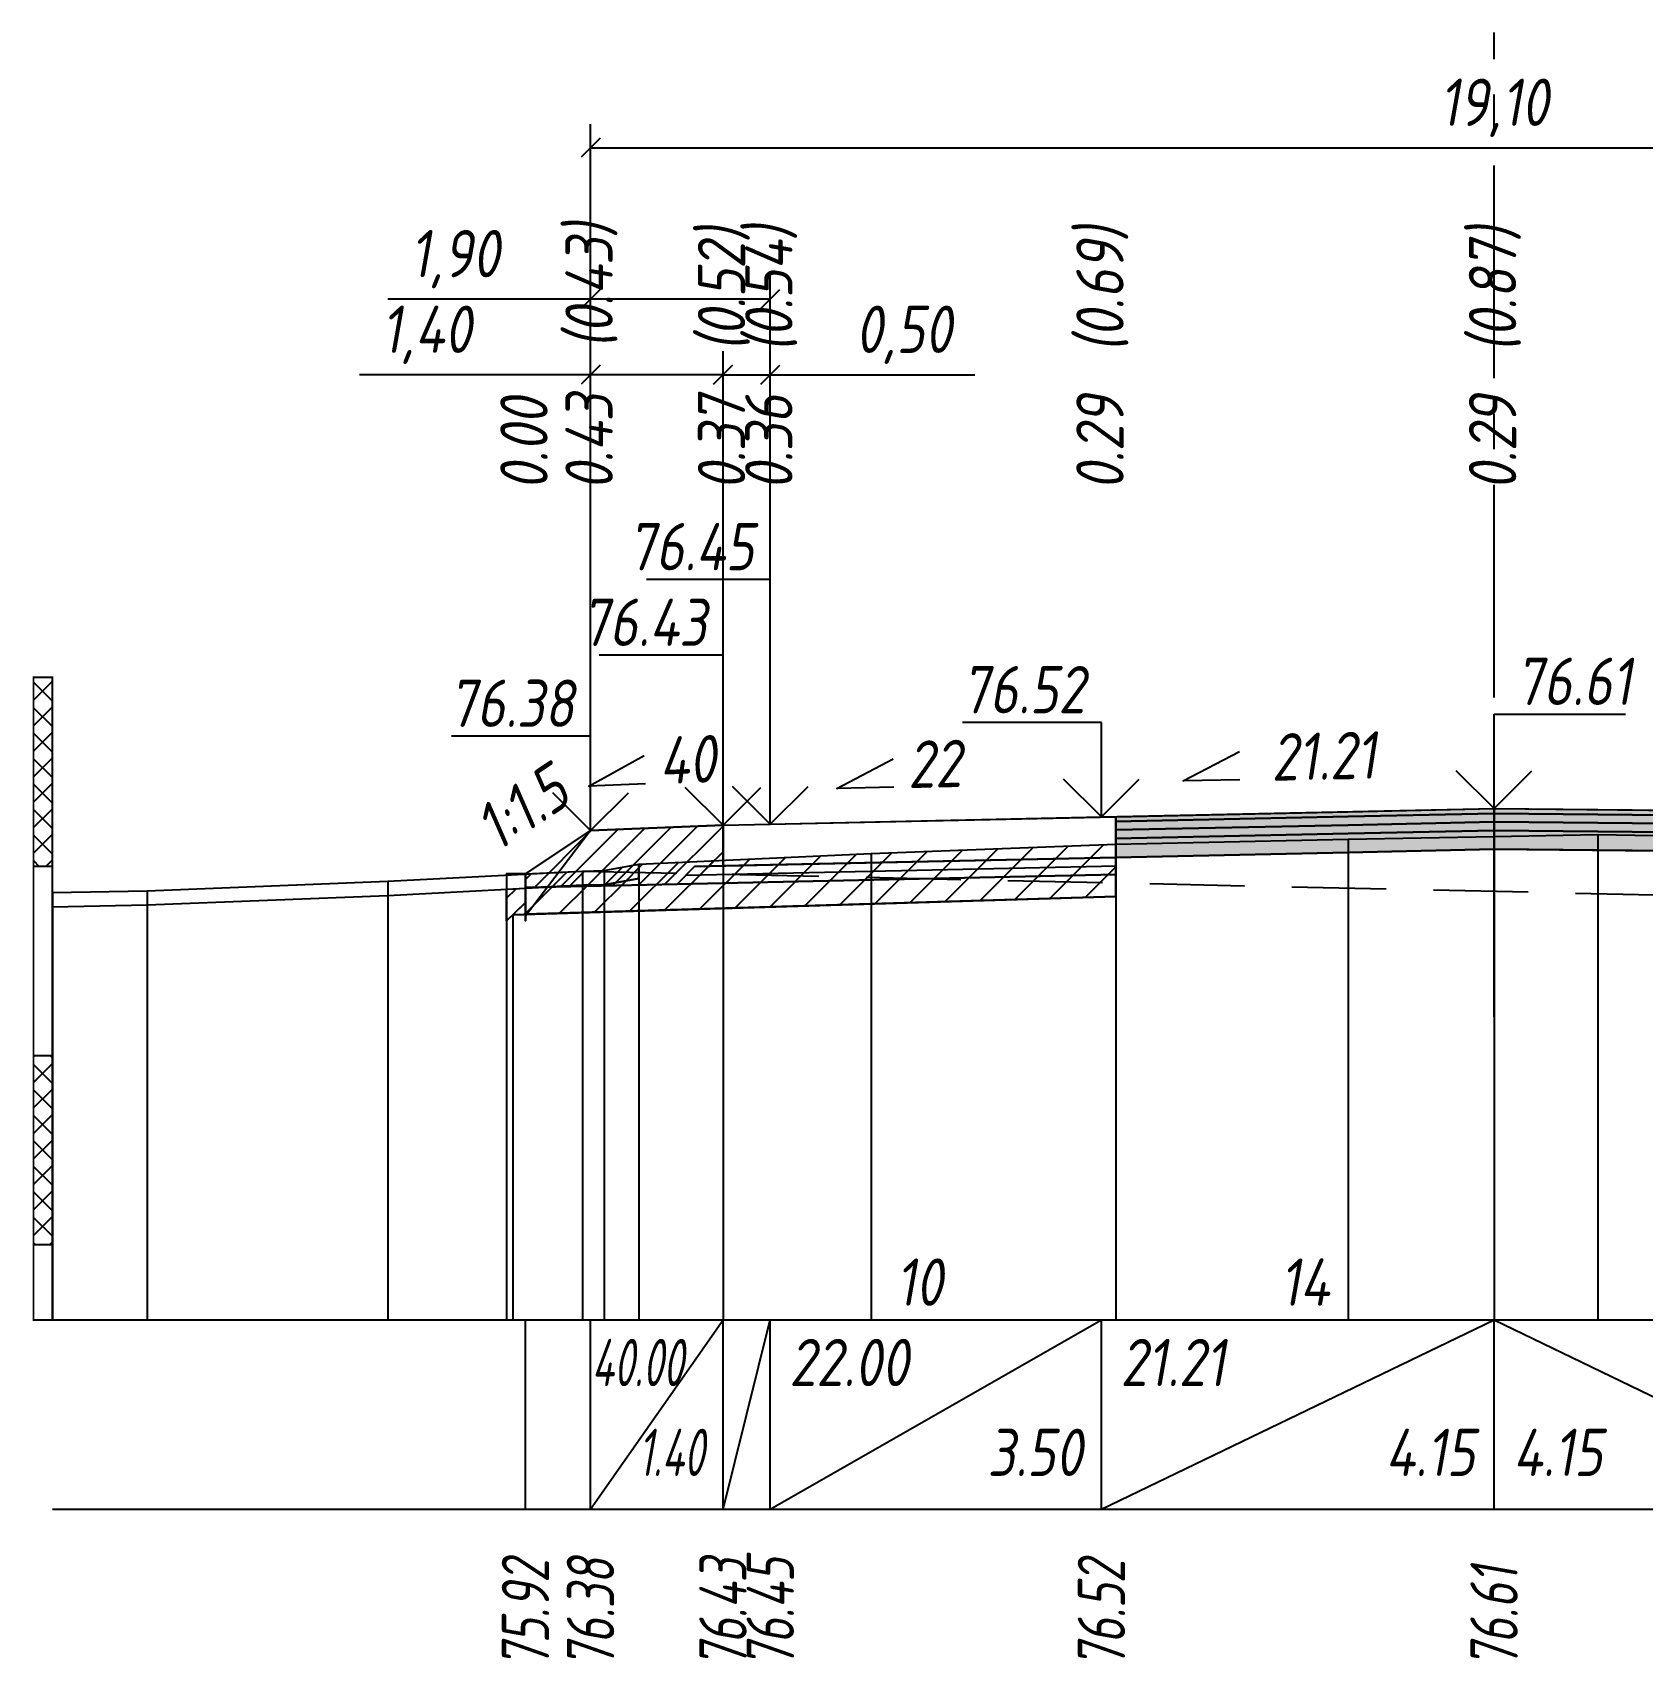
# Model space of a CAD drawing. Extents: x -717 to 1451, y -133302 to 233.
# Drawn here: x 78.9 to 164, y -31905.9 to -31819.9 of the extents above; entities that cross this region are included whole.
import ezdxf
from ezdxf.enums import TextEntityAlignment as Align

# ---------------------------------------------------------------- set-up
doc = ezdxf.new("R2010")
doc.units = 0
doc.linetypes.add('осевая2', pattern=[1.125, 0.75, -0.125, 0.125, -0.125])
doc.linetypes.add('штриховая', pattern=[0.75, 0.5, -0.25])
for name, color, linetype in [('Интерполированный поперечник', 2, 'Continuous'), ('Код_514', 1, 'Continuous'), ('Контур_0', 7, 'Continuous'), ('Контур_2521', 7, 'Continuous'), ('Контур_2564', 7, 'Continuous'), ('Контур_2660', 7, 'Continuous'), ('Контур_2665', 7, 'Continuous'), ('Контур_400', 7, 'Continuous'), ('Контур_508', 7, 'Continuous'), ('Контур_512', 7, 'Continuous'), ('Контур_513', 7, 'Continuous'), ('Контур_818', 7, 'Continuous'), ('Красный поперечник', 1, 'Continuous'), ('Линейка абсолютных высот', 7, 'Continuous'), ('Объём_2501', 7, 'Continuous'), ('Объём_2564', 7, 'Continuous'), ('Объём_2650', 7, 'Continuous'), ('Объём_2660', 7, 'Continuous'), ('Объём_2661', 7, 'Continuous'), ('Объём_2662', 7, 'Continuous'), ('Объём_2663', 7, 'Continuous'), ('Объём_2665', 7, 'Continuous'), ('Объём_2666', 7, 'Continuous'), ('Объём_2753', 7, 'Continuous'), ('Ось', 1, 'осевая2'), ('Откосы', 7, 'Continuous'), ('Отметки покрытия', 7, 'Continuous'), ('Рабочие отметки', 7, 'Continuous'), ('Рабочие отметки доп.', 7, 'Continuous'), ('Слои выравнивания', 7, 'Continuous'), ('Таблица', 7, 'Continuous'), ('Уклоны проезжей части', 7, 'Continuous'), ('Черный поперечник', 3, 'Continuous')]:
    doc.layers.add(name, color=color, linetype=linetype)
for name, color, linetype, true_color in [('Контур_2540', 2, 'Continuous', 0xffff00), ('Контур_2560', 2, 'Continuous', 0xffff00), ('Контур_2561', 7, 'Continuous', 0xff8040), ('Контур_2562', 3, 'Continuous', 0x00ff00), ('Контур_2563', 7, 'Continuous', 0xff8000), ('Контур_2570', 7, 'Continuous', 0x80ff00), ('Контур_2583', 3, 'Continuous', 0x00ff00), ('Контур_2725', 7, 'Continuous', 0x323232), ('Контур_2736', 4, 'Continuous', 0x00ffff), ('Контур_2737', 4, 'Continuous', 0x00ffff), ('Контур_2738', 4, 'Continuous', 0x00ffff), ('Контур_2739', 4, 'Continuous', 0x00ffff), ('Контур_2741', 4, 'Continuous', 0x00ffff), ('Контур_2742', 4, 'Continuous', 0x00ffff), ('Контур_2743', 4, 'Continuous', 0x00ffff), ('Контур_2744', 7, 'Continuous', 0xa4ffff), ('Контур_2745', 7, 'Continuous', 0xa4ffff), ('Контур_2747', 4, 'Continuous', 0x00ffff), ('Контур_2748', 4, 'Continuous', 0x00ffff), ('Контур_2749', 4, 'Continuous', 0x00ffff), ('Контур_2750', 4, 'Continuous', 0x00ffff), ('Контур_2751', 4, 'Continuous', 0x00ffff), ('Контур_2752', 4, 'Continuous', 0x00ffff), ('Контур_2760', 7, 'Continuous', 0x323232), ('Контур_2761', 7, 'Continuous', 0x323232), ('Контур_2762', 7, 'Continuous', 0x323232), ('Контур_2763', 7, 'Continuous', 0x323232), ('Контур_402', 7, 'Continuous', 0xff6464), ('Контур_703', 4, 'Continuous', 0x00ffff), ('Контур_705', 4, 'Continuous', 0x00ffff), ('Контур_707', 4, 'Continuous', 0x00ffff), ('Контур_720', 131, 'Continuous', 0xaaffff), ('Объём_2500', 7, 'Continuous', 0xc0c0c0), ('Объём_2520', 7, 'Continuous', 0x80ffff), ('Объём_2540', 2, 'Continuous', 0xffff00), ('Объём_2560', 2, 'Continuous', 0xffff00), ('Объём_2561', 7, 'Continuous', 0xff8040), ('Объём_2562', 3, 'Continuous', 0x00ff00), ('Объём_2563', 7, 'Continuous', 0xff8000), ('Объём_2570', 7, 'Continuous', 0x80ff00), ('Объём_2583', 3, 'Continuous', 0x00ff00), ('Объём_2591', 3, 'Continuous', 0x00ff00), ('Объём_2595', 3, 'Continuous', 0x00ff00), ('Объём_2600', 7, 'Continuous', 0x808000), ('Объём_2746', 2, 'Continuous', 0xffff00)]:
    doc.layers.add(name, color=color, linetype=linetype, true_color=true_color)
doc.styles.get("Standard").update_dxf_attribs({"font": 'txt', "height": 2.5})
doc.styles.add('М', font='romand.shx', dxfattribs={"width": 0.8, "oblique": 10, "height": 2.5})
doc.dimstyles.new('ISO-25', dxfattribs={"dimtxt": 2.5, "dimasz": 2.5, "dimexe": 1.25, "dimexo": 0.625, "dimtad": 1, "dimtxsty": 'Standard', "dimcen": 2.5, "dimadec": 0, "dimazin": 0, "dimtfac": 1, "dimtmove": 0, "dimatfit": 3, "dimfxl": 1, "dimarcsym": 0})
pattern_1 = [(45.0000013, (0, 0), (-0.67351924, 0.67351921), []), (135.0000003, (0, 0), (-0.673519222, -0.67351923), [])]

# ---------------------------------------------------------------- blocks, each defined once
blk = doc.blocks.new('_Oblique')
at = {"color": 0, "linetype": 'ByBlock', "lineweight": -2}
blk.add_line((-0.5, -0.5), (0.5, 0.5), dxfattribs=at)
blk = doc.blocks.new('*D730')
at = {"color": 0, "lineweight": -2, "transparency": 16777216}
for p, q in [((108.441, -31861.57), (108.441, -31836.785)), ((115.441, -31861.29), (115.441, -31836.785)), ((108.441, -31838.035), (96.235, -31838.035)), ((115.441, -31838.035), (108.441, -31838.035))]:
    blk.add_line(p, q, dxfattribs=at)
at = {"layer": 'Defpoints', "color": 0, "transparency": 16777216}
for p in [(115.441, -31838.035), (115.441, -31861.915), (108.441, -31862.195)]:
    blk.add_point(p, dxfattribs=at)
at = {"color": 0, "lineweight": -2, "transparency": 16777216, "rotation": 180}
blk.add_blockref('_Oblique', (108.441, -31838.035), dxfattribs=at)
at = {"color": 0, "lineweight": -2, "transparency": 16777216}
blk.add_blockref('_Oblique', (115.441, -31838.035), dxfattribs=at)
at = {"color": 0, "transparency": 16777216, "insert": (99.776, -31835.922), "char_height": 2.5, "width": 8.75, "attachment_point": 5, "style": 'М'}
blk.add_mtext('1,40', dxfattribs=at)
blk = doc.blocks.new('*D732')
at = {"color": 0, "lineweight": -2, "transparency": 16777216}
for p, q in [((115.441, -31861.29), (115.441, -31836.785)), ((117.941, -31861.235), (117.941, -31836.785)), ((115.441, -31838.035), (117.941, -31838.035)), ((117.941, -31838.035), (128.756, -31838.035))]:
    blk.add_line(p, q, dxfattribs=at)
at = {"layer": 'Defpoints', "color": 0, "transparency": 16777216}
for p in [(117.941, -31838.035), (115.441, -31861.915), (117.941, -31861.86)]:
    blk.add_point(p, dxfattribs=at)
at = {"color": 0, "lineweight": -2, "transparency": 16777216, "rotation": 180}
blk.add_blockref('_Oblique', (115.441, -31838.035), dxfattribs=at)
at = {"color": 0, "lineweight": -2, "transparency": 16777216}
blk.add_blockref('_Oblique', (117.941, -31838.035), dxfattribs=at)
at = {"color": 0, "transparency": 16777216, "insert": (124.994, -31835.922), "char_height": 2.5, "width": 9.16667, "attachment_point": 5, "style": 'М'}
blk.add_mtext('0,50', dxfattribs=at)
blk = doc.blocks.new('*D735')
at = {"color": 0, "lineweight": -2, "transparency": 16777216}
for p, q in [((108.441, -31861.57), (108.441, -31832.785)), ((117.941, -31861.235), (117.941, -31832.785)), ((108.441, -31834.035), (97.734, -31834.035)), ((117.941, -31834.035), (108.441, -31834.035))]:
    blk.add_line(p, q, dxfattribs=at)
at = {"layer": 'Defpoints', "color": 0, "transparency": 16777216}
for p in [(117.941, -31834.035), (117.941, -31861.86), (108.441, -31862.195)]:
    blk.add_point(p, dxfattribs=at)
at = {"color": 0, "lineweight": -2, "transparency": 16777216, "rotation": 180}
blk.add_blockref('_Oblique', (108.441, -31834.035), dxfattribs=at)
at = {"color": 0, "lineweight": -2, "transparency": 16777216}
blk.add_blockref('_Oblique', (117.941, -31834.035), dxfattribs=at)
at = {"color": 0, "transparency": 16777216, "insert": (101.274, -31831.922), "char_height": 2.5, "width": 8.75, "attachment_point": 5, "style": 'М'}
blk.add_mtext('1,90', dxfattribs=at)
blk = doc.blocks.new('*D736')
at = {"color": 0, "lineweight": -2, "transparency": 16777216}
for p, q in [((108.441, -31861.57), (108.441, -31824.785)), ((203.941, -31860.879), (203.941, -31824.785)), ((108.441, -31826.035), (203.941, -31826.035))]:
    blk.add_line(p, q, dxfattribs=at)
at = {"layer": 'Defpoints', "color": 0, "transparency": 16777216}
for p in [(203.941, -31826.035), (203.941, -31861.504), (108.441, -31862.195)]:
    blk.add_point(p, dxfattribs=at)
at = {"color": 0, "lineweight": -2, "transparency": 16777216, "rotation": 180}
blk.add_blockref('_Oblique', (108.441, -31826.035), dxfattribs=at)
at = {"color": 0, "lineweight": -2, "transparency": 16777216}
blk.add_blockref('_Oblique', (203.941, -31826.035), dxfattribs=at)
at = {"color": 0, "transparency": 16777216, "insert": (156.191, -31823.922), "char_height": 2.5, "width": 10.41667, "attachment_point": 5, "style": 'М'}
blk.add_mtext('19,10', dxfattribs=at)

msp = doc.modelspace()

# ---------------------------------------------------------------- hatches: boundary and pattern name
at = {"layer": 'Линейка абсолютных высот'}
h = msp.add_hatch(dxfattribs=at)
h.set_pattern_fill('ANSI37', scale=0.3, style=0)
h.set_pattern_definition(pattern_1)
h.paths.add_polyline_path([(80, -31864.024), (80, -31854.024), (79, -31854.024), (79, -31864.024)])
h = msp.add_hatch(dxfattribs=at)
h.set_pattern_fill('ANSI37', scale=0.3, style=0)
h.set_pattern_definition(pattern_1)
h.paths.add_polyline_path([(80, -31884.024), (80, -31874.024), (79, -31874.024), (79, -31884.024)])
at = {"layer": 'Объём_2563'}
h = msp.add_hatch(dxfattribs=at)
h.set_pattern_fill('ANSI31', color=256, scale=0.3)
h.paths.add_polyline_path([(108.441, -31862.132), (115.441, -31861.852), (115.441, -31864.002), (113.941, -31864.035), (113.021, -31864.956), (105, -31865.132), (105, -31864.426)])
at = {"layer": 'Объём_2570'}
h = msp.add_hatch(dxfattribs=at)
h.set_pattern_fill('ANSI31', color=256, scale=0.2)
h.paths.add_polyline_path([(111, -31864.657), (109.155, -31864.999), (108.007, -31865.018), (105, -31865.176), (105, -31864.426), (108.007, -31864.268), (109.155, -31864.249), (111, -31863.907)])
at = {"layer": 'Объём_2600'}
h = msp.add_hatch(dxfattribs=at)
h.set_pattern_fill('ANSI31', color=6, scale=0.4)
h.paths.add_polyline_path([(104, -31865.229), (108.007, -31865.018), (109.155, -31864.999), (111, -31864.657), (111, -31863.907), (123.276, -31863.337), (136.196, -31862.85), (136.196, -31865.622), (104.339, -31866.578), (104, -31866.907)])
at = {"layer": 'Слои выравнивания'}
for color, points in [(2, [(136.196, -31861.396), (148.482, -31861.136), (156.191, -31860.972), (156.191, -31861.222), (148.482, -31861.386), (136.196, -31861.646)]), (2, [(156.191, -31860.972), (161.68, -31861.025), (174.358, -31861.147), (176.941, -31861.172), (186.154, -31861.264), (186.154, -31861.514), (176.941, -31861.422), (174.358, -31861.397), (161.68, -31861.275), (156.191, -31861.222)]), (3, [(136.196, -31861.646), (148.482, -31861.386), (156.191, -31861.222), (156.191, -31861.672), (148.482, -31861.836), (136.196, -31862.096)]), (4, [(136.196, -31862.096), (148.482, -31861.836), (156.191, -31861.672), (156.191, -31862.122), (148.482, -31862.286), (136.196, -31862.546)]), (3, [(156.191, -31861.222), (161.68, -31861.275), (174.358, -31861.397), (176.941, -31861.422), (186.154, -31861.514), (186.154, -31861.964), (176.941, -31861.872), (174.358, -31861.847), (161.68, -31861.725), (156.191, -31861.672)]), (4, [(156.191, -31861.672), (161.68, -31861.725), (174.358, -31861.847), (176.941, -31861.872), (186.154, -31861.964), (186.154, -31862.414), (176.941, -31862.322), (174.358, -31862.297), (161.68, -31862.175), (156.191, -31862.122)]), (5, [(136.196, -31862.546), (148.482, -31862.286), (156.191, -31862.122), (156.191, -31863.122), (148.482, -31863.286), (136.196, -31863.546)]), (5, [(156.191, -31862.122), (161.68, -31862.175), (174.358, -31862.297), (176.941, -31862.322), (186.154, -31862.414), (186.154, -31863.414), (176.941, -31863.322), (174.358, -31863.297), (161.68, -31863.175), (156.191, -31863.122)])]:
    msp.add_hatch(color=color, dxfattribs=at).paths.add_polyline_path(points)

# ---------------------------------------------------------------- linework, layer by layer
at = {"layer": 'Интерполированный поперечник', "linetype": 'штриховая', "ltscale": 10, "flags": 128}
msp.add_lwpolyline([(108.007, -31864.268), (218.983, -31866.731)], dxfattribs=at)
at = {"layer": 'Код_514'}
for p, q in [((105, -31898), (105, -31888)), ((108.441, -31898), (108.441, -31888)), ((108.441, -31898), (115.441, -31888)), ((115.441, -31898), (115.441, -31888)), ((115.441, -31898), (117.941, -31888)), ((117.941, -31898), (117.941, -31888)), ((117.941, -31898), (135.441, -31888)), ((135.441, -31898), (135.441, -31888)), ((135.441, -31898), (156.191, -31888)), ((156.191, -31898), (156.191, -31888)), ((156.191, -31888), (176.941, -31898))]:
    msp.add_line(p, q, dxfattribs=at)
at = {"layer": 'Контур_0', "flags": 128}
for points in [[(115.441, -31861.852), (136.196, -31861.396), (136.196, -31863.546), (115.441, -31864.002), (115.441, -31861.852), (115.441, -31861.852)], [(108.441, -31862.132), (105, -31864.426), (105, -31864.426), (105, -31864.426), (105, -31864.426), (105, -31864.426), (105, -31864.426), (105, -31864.426), (105, -31864.426), (105, -31864.426), (105, -31864.426), (105, -31864.426), (105, -31864.426), (105, -31864.426), (105, -31864.426), (105, -31866.907)], [(108.441, -31862.132), (105, -31864.426), (105, -31864.426), (105, -31864.426), (105, -31864.426), (105, -31864.426), (105, -31864.426), (105, -31864.426), (105, -31864.426), (105, -31864.426), (105, -31864.426), (105, -31864.426), (105, -31864.426), (105, -31864.426), (105, -31864.426), (105, -31866.907), (105, -31866.907), (105, -31864.426), (105, -31864.426), (105, -31864.426), (105, -31864.426), (105, -31864.426), (105, -31864.426), (105, -31864.426), (105, -31864.426), (105, -31864.426), (105, -31864.426), (105, -31864.426), (105, -31864.426), (105, -31864.426)], [(113.941, -31864.035), (136.196, -31863.546), (136.196, -31864.446), (113.021, -31864.956), (113.941, -31864.035), (113.941, -31864.035)], [(105, -31865.132), (113.021, -31864.956), (113.941, -31864.035), (115.441, -31864.002)]]:
    msp.add_lwpolyline(points, dxfattribs=at)
at = {"layer": 'Контур_2521', "color": 250, "flags": 128}
msp.add_lwpolyline([(113.481, -31864.495), (135.441, -31864.012), (136.196, -31863.996)], dxfattribs=at)
at = {"layer": 'Контур_2540', "flags": 128}
msp.add_lwpolyline([(113.021, -31864.956), (136.196, -31864.446), (136.196, -31865.622), (104.339, -31866.578), (105, -31865.934), (105, -31865.132), (113.021, -31864.956), (113.021, -31864.956)], dxfattribs=at)
at = {"layer": 'Контур_2560', "flags": 128}
msp.add_lwpolyline([(108.441, -31862.132), (108.441, -31862.132), (108.441, -31862.132), (115.441, -31861.852)], dxfattribs=at)
at = {"layer": 'Контур_2561', "flags": 128}
msp.add_lwpolyline([(115.441, -31861.852), (115.441, -31861.852), (108.441, -31862.132), (108.441, -31862.132), (115.441, -31861.852)], dxfattribs=at)
at = {"layer": 'Контур_2562', "flags": 128}
msp.add_lwpolyline([(108.441, -31862.132), (108.441, -31862.132), (108.441, -31862.132), (108.441, -31862.132), (108.441, -31862.132)], dxfattribs=at)
at = {"layer": 'Контур_2563', "flags": 128}
msp.add_lwpolyline([(108.441, -31862.132), (115.441, -31861.852), (115.441, -31864.002), (113.941, -31864.035), (113.021, -31864.956), (105, -31865.132), (105, -31864.426), (108.441, -31862.132), (108.441, -31862.132)], dxfattribs=at)
at = {"layer": 'Контур_2564', "flags": 128}
msp.add_lwpolyline([(108.441, -31862.132), (115.441, -31861.852)], dxfattribs=at)
at = {"layer": 'Контур_2570', "flags": 128}
msp.add_lwpolyline([(80, -31866.16), (85.016, -31866.065), (97.733, -31865.558), (108.007, -31865.018), (108.007, -31865.018), (109.155, -31864.999), (111, -31864.657), (111, -31863.907), (123.276, -31863.337), (136.196, -31862.85), (148.482, -31862.588), (156.191, -31862.445), (161.68, -31862.343), (174.358, -31862.576), (186.154, -31862.611), (199.106, -31863.06), (208.088, -31863.481), (208.088, -31864.231), (215.203, -31865.985), (218.983, -31867.481), (218.983, -31867.481), (229.521, -31867.236), (242.724, -31867)], dxfattribs=at)
at = {"layer": 'Контур_2583', "flags": 128}
msp.add_lwpolyline([(104, -31866.907), (105, -31865.934), (105, -31864.426), (104, -31864.426), (104, -31866.907)], dxfattribs=at)
at = {"layer": 'Контур_2660', "flags": 128}
msp.add_lwpolyline([(104.339, -31866.578), (136.196, -31865.622)], dxfattribs=at)
at = {"layer": 'Контур_2665', "flags": 128}
msp.add_lwpolyline([(108.441, -31862.132), (108.441, -31862.132)], dxfattribs=at)
at = {"layer": 'Контур_2725', "flags": 128}
msp.add_lwpolyline([(136.196, -31863.546), (148.482, -31863.286), (156.191, -31863.122), (161.68, -31863.175), (174.358, -31863.297), (176.941, -31863.322), (186.154, -31863.414)], dxfattribs=at)
at = {"layer": 'Контур_2736', "flags": 128}
msp.add_lwpolyline([(108.441, -31862.132), (105, -31864.426)], dxfattribs=at)
at = {"layer": 'Контур_2737', "flags": 128}
msp.add_lwpolyline([(105, -31864.426), (105, -31864.426)], dxfattribs=at)
at = {"layer": 'Контур_2738', "flags": 128}
msp.add_lwpolyline([(105, -31864.426), (105, -31864.426)], dxfattribs=at)
at = {"layer": 'Контур_2739', "flags": 128}
msp.add_lwpolyline([(105, -31864.426), (105, -31864.426)], dxfattribs=at)
at = {"layer": 'Контур_2741', "flags": 128}
msp.add_lwpolyline([(105, -31864.426), (105, -31864.426)], dxfattribs=at)
at = {"layer": 'Контур_2742', "flags": 128}
msp.add_lwpolyline([(105, -31864.426), (105, -31864.426)], dxfattribs=at)
at = {"layer": 'Контур_2743', "flags": 128}
msp.add_lwpolyline([(105, -31864.426), (105, -31864.426)], dxfattribs=at)
at = {"layer": 'Контур_2744', "flags": 128}
msp.add_lwpolyline([(105, -31864.426), (105, -31864.426)], dxfattribs=at)
msp.add_lwpolyline([(105, -31864.426), (105, -31864.426)], dxfattribs=at)
msp.add_lwpolyline([(105, -31864.426), (105, -31864.426)], dxfattribs=at)
msp.add_lwpolyline([(105, -31864.426), (105, -31864.426)], dxfattribs=at)
msp.add_lwpolyline([(105, -31864.426), (105, -31864.426)], dxfattribs=at)
msp.add_lwpolyline([(105, -31864.426), (105, -31864.426)], dxfattribs=at)
at = {"layer": 'Контур_2745', "flags": 128}
msp.add_lwpolyline([(105, -31864.426), (105, -31864.426)], dxfattribs=at)
msp.add_lwpolyline([(105, -31864.426), (105, -31864.426)], dxfattribs=at)
msp.add_lwpolyline([(105, -31864.426), (105, -31864.426)], dxfattribs=at)
msp.add_lwpolyline([(105, -31864.426), (105, -31864.426)], dxfattribs=at)
msp.add_lwpolyline([(105, -31864.426), (105, -31864.426)], dxfattribs=at)
msp.add_lwpolyline([(105, -31864.426), (105, -31864.426)], dxfattribs=at)
at = {"layer": 'Контур_2747', "flags": 128}
msp.add_lwpolyline([(105, -31864.426), (105, -31864.426)], dxfattribs=at)
at = {"layer": 'Контур_2748', "flags": 128}
msp.add_lwpolyline([(105, -31864.426), (105, -31864.426)], dxfattribs=at)
at = {"layer": 'Контур_2749', "flags": 128}
msp.add_lwpolyline([(105, -31864.426), (105, -31864.426)], dxfattribs=at)
at = {"layer": 'Контур_2750', "flags": 128}
msp.add_lwpolyline([(105, -31864.426), (105, -31864.426)], dxfattribs=at)
at = {"layer": 'Контур_2751', "flags": 128}
msp.add_lwpolyline([(105, -31864.426), (105, -31864.426)], dxfattribs=at)
at = {"layer": 'Контур_2752', "flags": 128}
msp.add_lwpolyline([(105, -31864.426), (105, -31864.426)], dxfattribs=at)
at = {"layer": 'Контур_2760', "flags": 128}
msp.add_lwpolyline([(136.196, -31861.396), (148.482, -31861.136), (156.191, -31860.972), (161.68, -31861.025), (174.358, -31861.147), (176.941, -31861.172), (186.154, -31861.264)], dxfattribs=at)
at = {"layer": 'Контур_2761', "flags": 128}
msp.add_lwpolyline([(136.196, -31861.646), (148.482, -31861.386), (156.191, -31861.222), (161.68, -31861.275), (174.358, -31861.397), (176.941, -31861.422), (186.154, -31861.514)], dxfattribs=at)
at = {"layer": 'Контур_2762', "flags": 128}
msp.add_lwpolyline([(136.196, -31862.096), (148.482, -31861.836), (156.191, -31861.672), (161.68, -31861.725), (174.358, -31861.847), (176.941, -31861.872), (186.154, -31861.964)], dxfattribs=at)
at = {"layer": 'Контур_2763', "flags": 128}
msp.add_lwpolyline([(136.196, -31862.546), (148.482, -31862.286), (156.191, -31862.122), (161.68, -31862.175), (174.358, -31862.297), (176.941, -31862.322), (186.154, -31862.414)], dxfattribs=at)
at = {"layer": 'Контур_400', "flags": 128}
for points in [[(115.441, -31861.852), (117.941, -31861.797), (117.941, -31861.797), (117.941, -31861.797), (117.941, -31861.797), (117.941, -31861.797), (117.941, -31861.797), (135.441, -31861.412), (156.191, -31860.972)], [(156.191, -31860.972), (176.941, -31861.172), (194.441, -31861.347), (194.441, -31861.347), (194.441, -31861.347), (194.441, -31861.347), (194.441, -31861.347), (194.441, -31861.347), (196.941, -31861.372)]]:
    msp.add_lwpolyline(points, dxfattribs=at)
at = {"layer": 'Контур_402', "flags": 128}
msp.add_lwpolyline([(104.339, -31866.578), (136.196, -31865.622), (136.196, -31863.546), (156.191, -31863.122), (176.941, -31863.322), (186.154, -31863.414), (186.154, -31865.921), (211.63, -31866.685)], dxfattribs=at)
at = {"layer": 'Контур_508', "flags": 128}
msp.add_lwpolyline([(104, -31866.907), (104.339, -31866.578), (136.196, -31865.622), (136.196, -31863.546), (156.191, -31863.122), (176.941, -31863.322), (186.154, -31863.414), (186.154, -31865.921), (211.63, -31866.685), (211.63, -31867.77), (213.476, -31869), (213.779, -31869), (215.779, -31869), (216.081, -31869), (217.724, -31867.905)], dxfattribs=at)
at = {"layer": 'Контур_512', "flags": 128}
msp.add_lwpolyline([(104, -31866.907), (104.339, -31866.578), (136.196, -31865.622)], dxfattribs=at)
at = {"layer": 'Контур_513', "flags": 128}
msp.add_lwpolyline([(104, -31866.907), (104.339, -31866.578), (136.196, -31865.622), (136.196, -31863.546), (156.191, -31863.122), (176.941, -31863.322), (186.154, -31863.414), (186.154, -31865.921), (211.63, -31866.685), (211.63, -31867.77), (213.476, -31869), (213.779, -31869), (215.779, -31869), (216.081, -31869), (217.724, -31867.905)], dxfattribs=at)
at = {"layer": 'Контур_703', "flags": 128}
for points in [[(108.441, -31862.132), (105, -31864.426)], [(105, -31864.426), (105, -31866.907)]]:
    msp.add_lwpolyline(points, dxfattribs=at)
at = {"layer": 'Контур_705', "flags": 128}
msp.add_lwpolyline([(105, -31864.426), (105, -31864.426)], dxfattribs=at)
at = {"layer": 'Контур_707', "flags": 128}
msp.add_lwpolyline([(105, -31866.907), (105, -31864.426)], dxfattribs=at)
at = {"layer": 'Контур_720', "flags": 128}
msp.add_lwpolyline([(105, -31866.907), (105, -31866.907)], dxfattribs=at)
at = {"layer": 'Контур_818', "flags": 128}
msp.add_lwpolyline([(105, -31865.176), (108.007, -31865.018), (108.007, -31865.018), (109.155, -31864.999), (111, -31864.657), (111, -31863.907), (123.276, -31863.337), (136.196, -31862.85), (148.482, -31862.588), (156.191, -31862.445), (161.68, -31862.343), (174.358, -31862.576), (186.154, -31862.611), (199.106, -31863.06), (208.088, -31863.481), (208.088, -31864.231), (215.203, -31865.985), (217.724, -31866.983)], dxfattribs=at)
at = {"layer": 'Красный поперечник'}
for p, q in [((135.441, -31861.412), (156.191, -31860.972)), ((156.191, -31860.972), (176.941, -31861.172)), ((108.441, -31862.132), (115.441, -31861.852)), ((115.441, -31861.852), (117.941, -31861.797)), ((117.941, -31861.797), (135.441, -31861.412)), ((105, -31864.426), (108.441, -31862.132)), ((136.196, -31865.622), (136.196, -31888)), ((104, -31866.907), (104, -31888)), ((104.339, -31866.578), (104.339, -31888))]:
    msp.add_line(p, q, dxfattribs=at)
at = {"layer": 'Линейка абсолютных высот', "color": 7, "const_width": 0.1, "flags": 128}
for points in [[(80, -31864.024), (80, -31854.024), (79, -31854.024), (79, -31864.024), (80, -31864.024)], [(80, -31874.024), (80, -31864.024), (79, -31864.024), (79, -31874.024), (80, -31874.024)], [(80, -31884.024), (80, -31874.024), (79, -31874.024), (79, -31884.024), (80, -31884.024)], [(80, -31888), (80, -31884.024), (79, -31884.024), (79, -31888), (80, -31888)]]:
    msp.add_lwpolyline(points, dxfattribs=at)
at = {"layer": 'Объём_2500', "flags": 128}
msp.add_lwpolyline([(115.441, -31861.852), (136.196, -31861.396), (136.196, -31863.546), (115.441, -31864.002), (115.441, -31861.852), (115.441, -31861.852)], dxfattribs=at)
at = {"layer": 'Объём_2501', "flags": 128}
for points in [[(115.441, -31861.852), (117.941, -31861.797), (117.941, -31861.797), (117.941, -31861.797), (117.941, -31861.797), (117.941, -31861.797), (117.941, -31861.797), (135.441, -31861.412), (156.191, -31860.972)], [(156.191, -31860.972), (176.941, -31861.172), (194.441, -31861.347), (194.441, -31861.347), (194.441, -31861.347), (194.441, -31861.347), (194.441, -31861.347), (194.441, -31861.347), (196.941, -31861.372)]]:
    msp.add_lwpolyline(points, dxfattribs=at)
at = {"layer": 'Объём_2520', "color": 250, "flags": 128}
msp.add_lwpolyline([(113.941, -31864.035), (136.196, -31863.546), (136.196, -31864.446), (113.021, -31864.956), (113.941, -31864.035), (113.941, -31864.035)], dxfattribs=at)
at = {"layer": 'Объём_2540', "flags": 128}
msp.add_lwpolyline([(113.021, -31864.956), (136.196, -31864.446), (136.196, -31865.622), (104.339, -31866.578), (105, -31865.934), (105, -31865.132), (113.021, -31864.956), (113.021, -31864.956)], dxfattribs=at)
at = {"layer": 'Объём_2560', "flags": 128}
msp.add_lwpolyline([(108.441, -31862.132), (108.441, -31862.132), (108.441, -31862.132), (115.441, -31861.852)], dxfattribs=at)
at = {"layer": 'Объём_2561', "flags": 128}
msp.add_lwpolyline([(115.441, -31861.852), (115.441, -31861.852), (108.441, -31862.132), (108.441, -31862.132), (115.441, -31861.852)], dxfattribs=at)
at = {"layer": 'Объём_2562', "flags": 128}
msp.add_lwpolyline([(108.441, -31862.132), (108.441, -31862.132), (108.441, -31862.132), (108.441, -31862.132), (108.441, -31862.132)], dxfattribs=at)
at = {"layer": 'Объём_2563', "color": 250, "flags": 128}
msp.add_lwpolyline([(108.441, -31862.132), (115.441, -31861.852), (115.441, -31864.002), (113.941, -31864.035), (113.021, -31864.956), (105, -31865.132), (105, -31864.426), (108.441, -31862.132), (108.441, -31862.132)], dxfattribs=at)
at = {"layer": 'Объём_2564', "flags": 128}
msp.add_lwpolyline([(108.441, -31862.132), (115.441, -31861.852)], dxfattribs=at)
at = {"layer": 'Объём_2570', "flags": 128}
msp.add_lwpolyline([(111, -31864.657), (109.155, -31864.999), (108.007, -31865.018), (105, -31865.176), (105, -31864.426), (108.007, -31864.268), (109.155, -31864.249), (111, -31863.907), (111, -31864.657), (111, -31864.657)], dxfattribs=at)
at = {"layer": 'Объём_2583', "flags": 128}
msp.add_lwpolyline([(104, -31866.907), (105, -31865.934), (105, -31864.426), (104, -31864.426), (104, -31866.907)], dxfattribs=at)
at = {"layer": 'Объём_2591', "flags": 128}
msp.add_lwpolyline([(105, -31864.426), (105, -31866.907), (105, -31864.426)], dxfattribs=at)
at = {"layer": 'Объём_2595', "flags": 128}
msp.add_lwpolyline([(105, -31864.426), (105, -31866.907), (105, -31864.426)], dxfattribs=at)
at = {"layer": 'Объём_2650', "color": 6, "flags": 128}
msp.add_lwpolyline([(104, -31865.229), (108.007, -31865.018), (109.155, -31864.999), (111, -31864.657), (111, -31863.907), (123.276, -31863.337), (136.196, -31862.85), (136.196, -31865.622), (104.339, -31866.578), (104, -31866.907), (104, -31865.229), (104, -31865.229)], dxfattribs=at)
at = {"layer": 'Объём_2660', "flags": 128}
msp.add_lwpolyline([(104.339, -31866.578), (136.196, -31865.622)], dxfattribs=at)
at = {"layer": 'Объём_2661', "flags": 128}
msp.add_lwpolyline([(108.441, -31862.132), (105, -31864.426), (105, -31866.658)], dxfattribs=at)
at = {"layer": 'Объём_2662', "flags": 128}
msp.add_lwpolyline([(105, -31866.658), (105, -31864.426)], dxfattribs=at)
at = {"layer": 'Объём_2663', "flags": 128}
msp.add_lwpolyline([(105, -31866.658), (105, -31866.907), (105, -31866.658)], dxfattribs=at)
at = {"layer": 'Объём_2665', "flags": 128}
msp.add_lwpolyline([(108.441, -31862.132), (108.441, -31862.132)], dxfattribs=at)
at = {"layer": 'Объём_2666', "flags": 128}
msp.add_lwpolyline([(108.441, -31862.132), (105, -31866.658)], dxfattribs=at)
at = {"layer": 'Объём_2746', "flags": 128}
msp.add_lwpolyline([(108.007, -31865.018), (109.155, -31864.999), (111, -31864.657), (111, -31863.907), (123.276, -31863.337), (136.196, -31862.85), (136.196, -31865.622), (105, -31866.558), (105, -31865.176), (108.007, -31865.018), (108.007, -31865.018)], dxfattribs=at)
at = {"layer": 'Объём_2753', "flags": 128}
msp.add_lwpolyline([(136.196, -31861.396), (136.196, -31861.396)], dxfattribs=at)
at = {"layer": 'Ось', "ltscale": 15}
msp.add_line((156.191, -31871.971), (156.191, -31819.943), dxfattribs=at)
at = {"layer": 'Откосы', "color": 1, "flags": 128}
for points in [[(111.342, -31859.662), (108.344, -31859.782), (111.282, -31858.163)], [(124.463, -31859.843), (121.464, -31859.909), (124.43, -31858.343)], [(142.764, -31859.446), (139.765, -31859.509), (142.732, -31857.946)]]:
    msp.add_lwpolyline(points, dxfattribs=at)
at = {"layer": 'Отметки покрытия', "color": 1}
for p, q in [((117.941, -31848.852), (111.391, -31848.852)), ((117.941, -31861.797), (117.941, -31848.852)), ((115.441, -31852.852), (108.891, -31852.852)), ((115.441, -31861.852), (115.441, -31852.852)), ((156.191, -31860.972), (156.191, -31855.972)), ((156.191, -31855.972), (163.141, -31855.972)), ((135.441, -31856.412), (128.091, -31856.412)), ((135.441, -31861.412), (135.441, -31856.412)), ((108.441, -31857.132), (101.091, -31857.132)), ((108.441, -31862.132), (108.441, -31857.132)), ((135.441, -31861.412), (133.441, -31859.412)), ((135.441, -31861.412), (137.441, -31859.412)), ((156.191, -31860.972), (154.191, -31858.972)), ((156.191, -31860.972), (158.191, -31858.972)), ((108.441, -31862.132), (106.441, -31860.132)), ((108.441, -31862.132), (110.441, -31860.132)), ((115.441, -31861.852), (113.441, -31859.852)), ((115.441, -31861.852), (117.441, -31859.852)), ((117.941, -31861.797), (115.941, -31859.797)), ((117.941, -31861.797), (119.941, -31859.797))]:
    msp.add_line(p, q, dxfattribs=at)
at = {"layer": 'Слои выравнивания'}
for p, q in [((156.191, -31860.972), (156.191, -31888)), ((115.441, -31861.852), (115.441, -31888)), ((136.196, -31861.396), (136.196, -31888))]:
    msp.add_line(p, q, dxfattribs=at)
at = {"layer": 'Слои выравнивания', "color": 2, "flags": 128}
for points in [[(136.196, -31861.396), (148.482, -31861.136), (156.191, -31860.972), (156.191, -31861.222), (148.482, -31861.386), (136.196, -31861.646)], [(156.191, -31860.972), (161.68, -31861.025), (174.358, -31861.147), (176.941, -31861.172), (186.154, -31861.264), (186.154, -31861.514), (176.941, -31861.422), (174.358, -31861.397), (161.68, -31861.275), (156.191, -31861.222)]]:
    msp.add_lwpolyline(points, close=True, dxfattribs=at)
at = {"layer": 'Слои выравнивания', "color": 3, "flags": 128}
for points in [[(136.196, -31861.646), (148.482, -31861.386), (156.191, -31861.222), (156.191, -31861.672), (148.482, -31861.836), (136.196, -31862.096)], [(156.191, -31861.222), (161.68, -31861.275), (174.358, -31861.397), (176.941, -31861.422), (186.154, -31861.514), (186.154, -31861.964), (176.941, -31861.872), (174.358, -31861.847), (161.68, -31861.725), (156.191, -31861.672)]]:
    msp.add_lwpolyline(points, close=True, dxfattribs=at)
at = {"layer": 'Слои выравнивания', "color": 4, "flags": 128}
for points in [[(136.196, -31862.096), (148.482, -31861.836), (156.191, -31861.672), (156.191, -31862.122), (148.482, -31862.286), (136.196, -31862.546)], [(156.191, -31861.672), (161.68, -31861.725), (174.358, -31861.847), (176.941, -31861.872), (186.154, -31861.964), (186.154, -31862.414), (176.941, -31862.322), (174.358, -31862.297), (161.68, -31862.175), (156.191, -31862.122)]]:
    msp.add_lwpolyline(points, close=True, dxfattribs=at)
at = {"layer": 'Слои выравнивания', "color": 5, "flags": 128}
for points in [[(136.196, -31862.546), (148.482, -31862.286), (156.191, -31862.122), (156.191, -31863.122), (148.482, -31863.286), (136.196, -31863.546)], [(156.191, -31862.122), (161.68, -31862.175), (174.358, -31862.297), (176.941, -31862.322), (186.154, -31862.414), (186.154, -31863.414), (176.941, -31863.322), (174.358, -31863.297), (161.68, -31863.175), (156.191, -31863.122)]]:
    msp.add_lwpolyline(points, close=True, dxfattribs=at)
at = {"layer": 'Таблица'}
for p, q in [((80, -31888), (242.724, -31888)), ((80, -31898), (242.724, -31898))]:
    msp.add_line(p, q, dxfattribs=at)
at = {"layer": 'Черный поперечник', "color": 7}
for p, q in [((136.196, -31862.85), (136.196, -31888)), ((148.482, -31862.588), (148.482, -31888)), ((156.191, -31862.445), (156.191, -31888)), ((161.68, -31862.343), (161.68, -31888)), ((123.276, -31863.337), (123.276, -31888)), ((108.007, -31864.268), (108.007, -31888)), ((109.155, -31864.249), (109.155, -31888)), ((111, -31863.907), (111, -31888)), ((80, -31865.41), (80, -31888)), ((85.016, -31865.315), (85.016, -31888)), ((97.733, -31864.808), (97.733, -31888))]:
    msp.add_line(p, q, dxfattribs=at)
at = {"layer": 'Черный поперечник', "flags": 128}
msp.add_lwpolyline([(80, -31865.41), (85.016, -31865.315), (97.733, -31864.808), (108.007, -31864.268), (109.155, -31864.249), (111, -31863.907), (123.276, -31863.337), (136.196, -31862.85), (148.482, -31862.588), (156.191, -31862.445), (161.68, -31862.343), (174.358, -31862.576), (186.154, -31862.611), (199.106, -31863.06), (208.088, -31863.481), (215.203, -31865.235), (218.983, -31866.731), (229.521, -31866.486), (242.724, -31866.25)], dxfattribs=at)

# ---------------------------------------------------------------- texts
at = {"layer": 'Код_514', "style": 'М', "oblique": 10}
for s, width, p in [('40.00', 0.6, (108.493, -31889)), ('22.00', 0.8, (118.941, -31889)), ('21.21', 0.8, (136.441, -31889))]:
    msp.add_text(s, height=2.5, dxfattribs=dict(at, width=width)).set_placement(p, align=Align.TOP_LEFT)
for s, width, p in [('1.40', 0.6, (114.441, -31897)), ('3.50', 0.8, (134.441, -31897)), ('4.15', 0.8, (155.191, -31897))]:
    msp.add_text(s, height=2.5, dxfattribs=dict(at, width=width)).set_placement(p, align=Align.BOTTOM_RIGHT)
at = {"layer": 'Код_514', "style": 'М', "oblique": 10, "width": 0.8}
msp.add_text('4.15', height=2.5, dxfattribs=at).set_placement((157.191, -31897), align=Align.BOTTOM_LEFT)
at = {"layer": 'Код_514', "style": 'М', "oblique": 10, "width": 0.7}
for s, p in [('75.92', (105, -31906.382)), ('76.38', (108.441, -31906.382)), ('76.43', (115.441, -31906.382)), ('76.45', (117.941, -31906.382)), ('76.52', (135.441, -31906.382)), ('76.61', (156.191, -31906.382))]:
    msp.add_text(s, height=2.5, rotation=90, dxfattribs=at).set_placement(p, align=Align.MIDDLE_LEFT)
at = {"layer": 'Отметки покрытия', "color": 1, "style": 'М', "oblique": 10, "width": 0.8}
for s, p in [('76.45', (117.082, -31849.121)), ('76.43', (114.582, -31853.121)), ('76.38', (107.582, -31857.401)), ('76.52', (134.582, -31856.681))]:
    msp.add_text(s, height=2.5, dxfattribs=at).set_placement(p, align=Align.BOTTOM_RIGHT)
msp.add_text('76.61', height=2.5, dxfattribs=at).set_placement((157.332, -31856.241), align=Align.BOTTOM_LEFT)
at = {"layer": 'Рабочие отметки', "color": 1, "style": 'М', "oblique": 10, "width": 0.8}
for s, p in [('0.00', (104.922, -31844.122)), ('0.43', (108.363, -31844.122)), ('0.37', (115.363, -31844.122)), ('0.36', (117.863, -31844.122)), ('0.29', (135.363, -31844.122)), ('0.29', (156.113, -31844.122))]:
    msp.add_text(s, height=2.5, rotation=90, dxfattribs=at).set_placement(p, align=Align.MIDDLE_LEFT)
at = {"layer": 'Рабочие отметки доп.', "color": 1, "style": 'М', "oblique": 10, "width": 0.8}
for s, p in [('(0.43)', (108.363, -31836.622)), ('(0.52)', (115.363, -31836.772)), ('(0.54)', (117.863, -31836.822)), ('(0.69)', (135.363, -31836.822)), ('(0.87)', (156.113, -31836.822))]:
    msp.add_text(s, height=2.5, rotation=90, dxfattribs=at).set_placement(p, align=Align.MIDDLE_LEFT)
at = {"layer": 'Слои выравнивания', "style": 'М', "oblique": 10, "width": 0.8}
for s, p in [('10', (125.819, -31888)), ('14', (146.194, -31888))]:
    msp.add_text(s, height=2.5, dxfattribs=at).set_placement(p, align=Align.BOTTOM_CENTER)
at = {"layer": 'Уклоны проезжей части', "color": 1, "style": 'М', "oblique": 10, "width": 0.8}
for s, rotation, p in [('40', 2.29061, (113.646, -31860.378)), ('22', 1.26047, (126.669, -31860.605)), ('21.21', 1.21493, (147.226, -31860.192)), ('1:1.5', 33.69007, (105.94, -31862.57))]:
    msp.add_text(s, height=2.5, rotation=rotation, dxfattribs=at).set_placement(p, align=Align.BOTTOM_CENTER)

# ---------------------------------------------------------------- dimensions: what is measured, and where the dimension line sits
at = {"color": 5}
dim = msp.add_linear_dim(base=(203.941, -31826.035), p1=(108.441, -31862.195), p2=(203.941, -31861.504), angle=180, dimstyle='ISO-25', override={"dimasz": 1, "dimlfac": 0.2, "dimzin": 0, "dimtxsty": 'М', "dimblk1": 'Oblique', "dimblk2": 'Oblique', "dimsah": 1}, dxfattribs=at)
dim.commit()
dim.dimension.update_dxf_attribs({"geometry": '*D736', "text_midpoint": (156.191, -31823.922)})
for base, p1, p2, picture, middle in [((117.941, -31834.035), (108.441, -31862.195), (117.941, -31861.86), '*D735', (101.274, -31834.035)), ((115.441, -31838.035), (108.441, -31862.195), (115.441, -31861.915), '*D730', (99.776, -31838.035)), ((117.941, -31838.035), (115.441, -31861.915), (117.941, -31861.86), '*D732', (124.994, -31838.035))]:
    dim = msp.add_linear_dim(base=base, p1=p1, p2=p2, angle=180, dimstyle='ISO-25', override={"dimasz": 1, "dimlfac": 0.2, "dimzin": 0, "dimtxsty": 'М', "dimblk1": 'Oblique', "dimblk2": 'Oblique', "dimsah": 1}, dxfattribs=at)
    dim.commit()
    dim.dimension.update_dxf_attribs({"geometry": picture, "text_midpoint": middle, "dimtype": 160})

doc.saveas('drawing.dxf')
